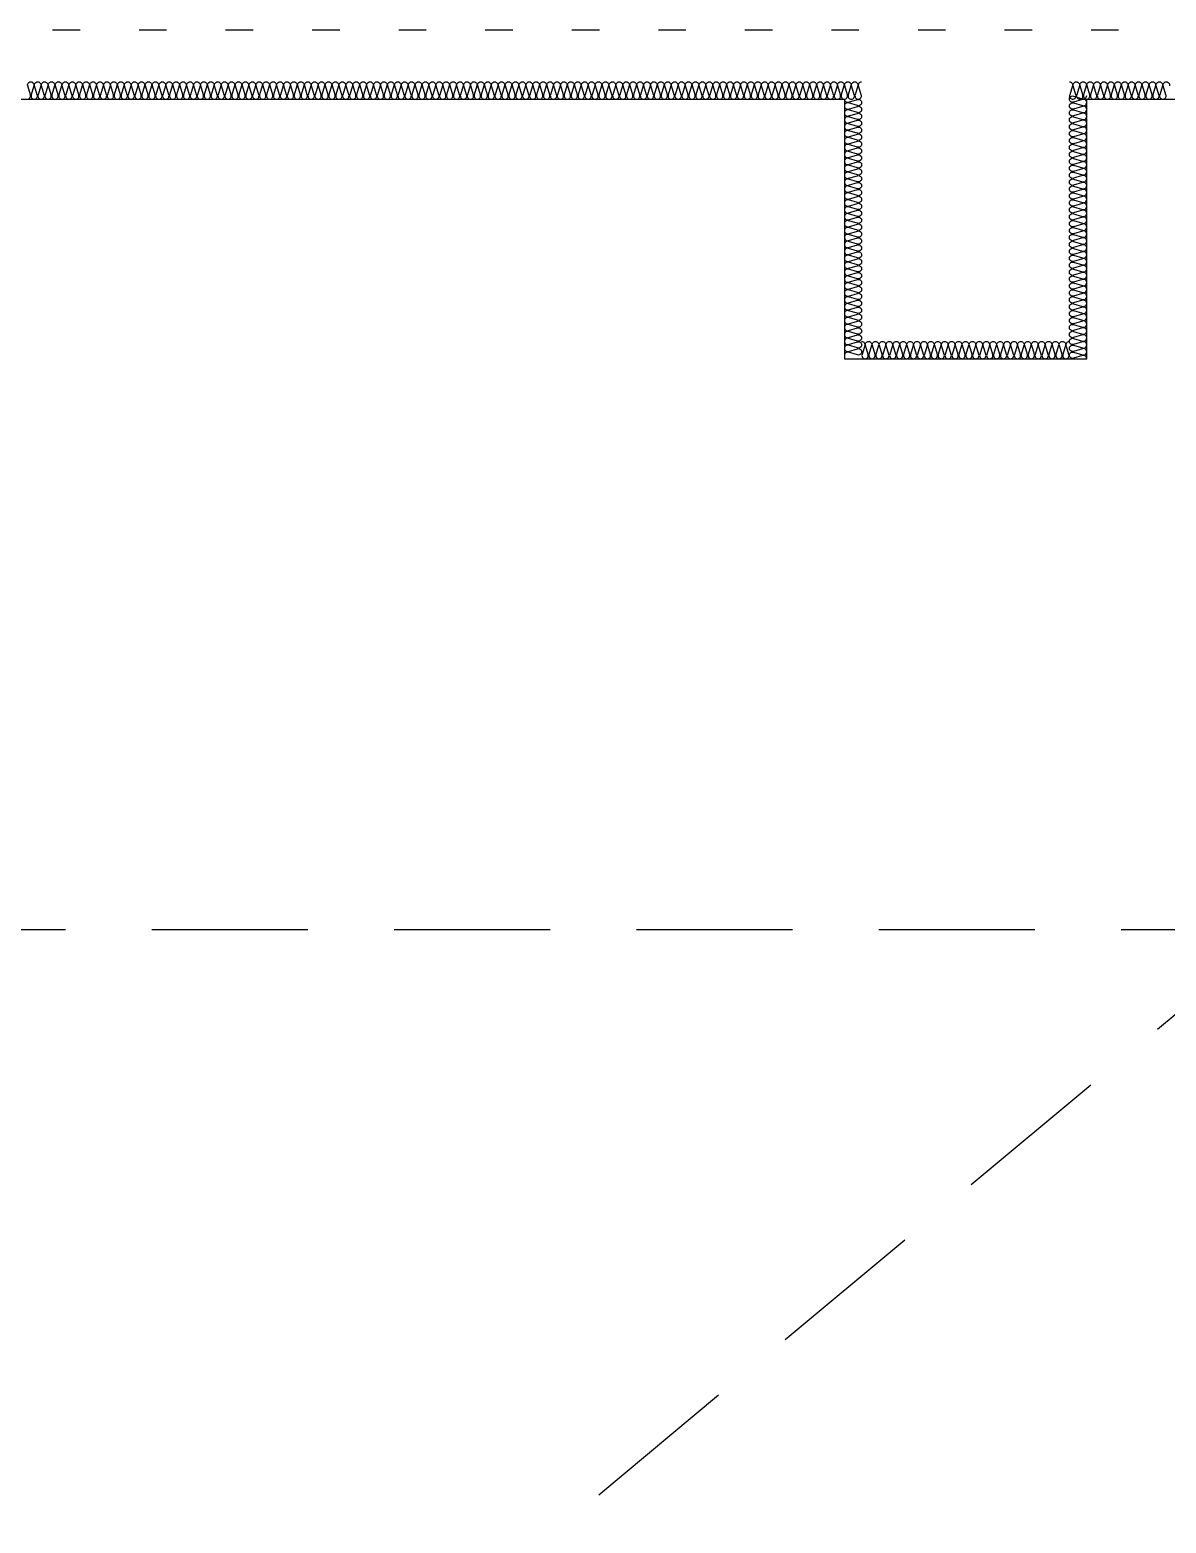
# Model space of a CAD drawing. Header units: millimetres. Extents: x 17311 to 801382, y -242618 to -104888.
# Drawn here: x 524608 to 527890, y -198593 to -194279 of the extents above; entities that cross this region are included whole.
import ezdxf

# ---------------------------------------------------------------- set-up
doc = ezdxf.new("R2010")
doc.units = ezdxf.units.MM
doc.header["$LTSCALE"] = 250
doc.linetypes.add('HID', pattern=[2.8, 1.8, -1])
for name, color, linetype in [('A-ELE-8', 8, 'Continuous'), ('GES', 7, 'Continuous'), ('ISL', 251, 'Continuous')]:
    doc.layers.add(name, color=color, linetype=linetype)

# ---------------------------------------------------------------- blocks, each defined once
blk = doc.blocks.new('*U109')
at = {"layer": 'GES', "color": 8}
for p, q in [((48325.4, 1892.5), (48404.8, 1892.5, 0)), ((48575.4, 1892.5), (48654.8, 1892.5, 0)), ((48825.4, 1892.5), (48904.8, 1892.5, 0)), ((49075.4, 1892.5), (49154.8, 1892.5, 0)), ((49325.4, 1892.5), (49404.8, 1892.5, 0)), ((49575.4, 1892.5), (49654.8, 1892.5, 0)), ((49825.4, 1892.5), (49904.8, 1892.5, 0)), ((50075.4, 1892.5), (50154.8, 1892.5, 0)), ((50325.4, 1892.5), (50404.8, 1892.5, 0)), ((50575.4, 1892.5), (50654.8, 1892.5, 0)), ((50825.4, 1892.5), (50904.8, 1892.5, 0)), ((51075.4, 1892.5), (51154.8, 1892.5, 0)), ((51325.4, 1892.5), (51404.8, 1892.5, 0))]:
    blk.add_line(p, q, dxfattribs=at)

msp = doc.modelspace()

# ---------------------------------------------------------------- linework, layer by layer
at = {"layer": 'A-ELE-8', "linetype": 'HID'}
msp.add_line((528210.7, -196879.5), (522210.7, -201879.5), dxfattribs=at)
msp.add_lwpolyline([(522210.7, -201879.5), (528210.7, -201879.5), (528210.7, -196879.5), (522210.7, -196879.5)], close=True, dxfattribs=at)
at = {"layer": 'ISL'}
for points in [[(524600.7, -194479.5, 0.509267), (524609.5, -194467.4), (524601.8, -194441.6, -1.372593), (524619.5, -194441.6), (524611.8, -194467.4, 0.509267), (524620.7, -194479.5, 0.509267), (524629.5, -194467.4), (524621.8, -194441.6, -1.372593), (524639.5, -194441.6), (524631.8, -194467.4, 0.509267), (524640.7, -194479.5, 0.509267), (524649.5, -194467.4), (524641.8, -194441.6, -1.372593), (524659.5, -194441.6), (524651.8, -194467.4, 0.509267), (524660.7, -194479.5, 0.509267), (524669.5, -194467.4), (524661.8, -194441.6, -1.372593), (524679.5, -194441.6), (524671.8, -194467.4, 0.509267), (524680.7, -194479.5, 0.509267), (524689.5, -194467.4), (524681.8, -194441.6, -1.372593), (524699.5, -194441.6), (524691.8, -194467.4, 0.509267), (524700.7, -194479.5, 0.509267), (524709.5, -194467.4), (524701.8, -194441.6, -1.372593), (524719.5, -194441.6), (524711.8, -194467.4, 0.509267), (524720.7, -194479.5, 0.509267), (524729.5, -194467.4), (524721.8, -194441.6, -1.372593), (524739.5, -194441.6), (524731.8, -194467.4, 0.509267), (524740.7, -194479.5, 0.509267), (524749.5, -194467.4), (524741.8, -194441.6, -1.372593), (524759.5, -194441.6), (524751.8, -194467.4, 0.509267), (524760.7, -194479.5, 0.509267), (524769.5, -194467.4), (524761.8, -194441.6, -1.372593), (524779.5, -194441.6), (524771.8, -194467.4, 0.509267), (524780.7, -194479.5, 0.509267), (524789.5, -194467.4), (524781.8, -194441.6, -1.372593), (524799.5, -194441.6), (524791.8, -194467.4, 0.509267), (524800.7, -194479.5, 0.509267), (524809.5, -194467.4), (524801.8, -194441.6, -1.372593), (524819.5, -194441.6), (524811.8, -194467.4, 0.509267), (524820.7, -194479.5, 0.509267), (524829.5, -194467.4), (524821.8, -194441.6, -1.372593), (524839.5, -194441.6), (524831.8, -194467.4, 0.509267), (524840.7, -194479.5, 0.509267), (524849.5, -194467.4), (524841.8, -194441.6, -1.372593), (524859.5, -194441.6), (524851.8, -194467.4, 0.509267), (524860.7, -194479.5, 0.509267), (524869.5, -194467.4), (524861.8, -194441.6, -1.372593), (524879.5, -194441.6), (524871.8, -194467.4, 0.509267), (524880.7, -194479.5, 0.509267), (524889.5, -194467.4), (524881.8, -194441.6, -1.372593), (524899.5, -194441.6), (524891.8, -194467.4, 0.509267), (524900.7, -194479.5, 0.509267), (524909.5, -194467.4), (524901.8, -194441.6, -1.372593), (524919.5, -194441.6), (524911.8, -194467.4, 0.509267), (524920.7, -194479.5, 0.509267), (524929.5, -194467.4), (524921.8, -194441.6, -1.372593), (524939.5, -194441.6), (524931.8, -194467.4, 0.509267), (524940.7, -194479.5, 0.509267), (524949.5, -194467.4), (524941.8, -194441.6, -1.372593), (524959.5, -194441.6), (524951.8, -194467.4, 0.509267), (524960.7, -194479.5, 0.509267), (524969.5, -194467.4), (524961.8, -194441.6, -1.372593), (524979.5, -194441.6), (524971.8, -194467.4, 0.509267), (524980.7, -194479.5, 0.509267), (524989.5, -194467.4), (524981.8, -194441.6, -1.372593), (524999.5, -194441.6), (524991.8, -194467.4, 0.509267), (525000.7, -194479.5, 0.509267), (525009.5, -194467.4), (525001.8, -194441.6, -1.372593), (525019.5, -194441.6), (525011.8, -194467.4, 0.509267), (525020.7, -194479.5, 0.509267), (525029.5, -194467.4), (525021.8, -194441.6, -1.372593), (525039.5, -194441.6), (525031.8, -194467.4, 0.509267), (525040.7, -194479.5, 0.509267), (525049.5, -194467.4), (525041.8, -194441.6, -1.372593), (525059.5, -194441.6), (525051.8, -194467.4, 0.509267), (525060.7, -194479.5, 0.509267), (525069.5, -194467.4), (525061.8, -194441.6, -1.372593), (525079.5, -194441.6), (525071.8, -194467.4, 0.509267), (525080.7, -194479.5, 0.509267), (525089.5, -194467.4), (525081.8, -194441.6, -1.372593), (525099.5, -194441.6), (525091.8, -194467.4, 0.509267), (525100.7, -194479.5, 0.509267), (525109.5, -194467.4), (525101.8, -194441.6, -1.372593), (525119.5, -194441.6), (525111.8, -194467.4, 0.509267), (525120.7, -194479.5, 0.509267), (525129.5, -194467.4), (525121.8, -194441.6, -1.372593), (525139.5, -194441.6), (525131.8, -194467.4, 0.509267), (525140.7, -194479.5, 0.509267), (525149.5, -194467.4), (525141.8, -194441.6, -1.372593), (525159.5, -194441.6), (525151.8, -194467.4, 0.509267), (525160.7, -194479.5, 0.509267), (525169.5, -194467.4), (525161.8, -194441.6, -1.372593), (525179.5, -194441.6), (525171.8, -194467.4, 0.509267), (525180.7, -194479.5, 0.509267), (525189.5, -194467.4), (525181.8, -194441.6, -1.372593), (525199.5, -194441.6), (525191.8, -194467.4, 0.509267), (525200.7, -194479.5, 0.509267), (525209.5, -194467.4), (525201.8, -194441.6, -1.372593), (525219.5, -194441.6), (525211.8, -194467.4, 0.509267), (525220.7, -194479.5, 0.509267), (525229.5, -194467.4), (525221.8, -194441.6, -1.372593), (525239.5, -194441.6), (525231.8, -194467.4, 0.509267), (525240.7, -194479.5, 0.509267), (525249.5, -194467.4), (525241.8, -194441.6, -1.372593), (525259.5, -194441.6), (525251.8, -194467.4, 0.509267), (525260.7, -194479.5, 0.509267), (525269.5, -194467.4), (525261.8, -194441.6, -1.372593), (525279.5, -194441.6), (525271.8, -194467.4, 0.509267), (525280.7, -194479.5, 0.509267), (525289.5, -194467.4), (525281.8, -194441.6, -1.372593), (525299.5, -194441.6), (525291.8, -194467.4, 0.509267), (525300.7, -194479.5, 0.509267), (525309.5, -194467.4), (525301.8, -194441.6, -1.372593), (525319.5, -194441.6), (525311.8, -194467.4, 0.509267), (525320.7, -194479.5, 0.509267), (525329.5, -194467.4), (525321.8, -194441.6, -1.372593), (525339.5, -194441.6), (525331.8, -194467.4, 0.509267), (525340.7, -194479.5, 0.509267), (525349.5, -194467.4), (525341.8, -194441.6, -1.372593), (525359.5, -194441.6), (525351.8, -194467.4, 0.509267), (525360.7, -194479.5, 0.509267), (525369.5, -194467.4), (525361.8, -194441.6, -1.372593), (525379.5, -194441.6), (525371.8, -194467.4, 0.509267), (525380.7, -194479.5, 0.509267), (525389.5, -194467.4), (525381.8, -194441.6, -1.372593), (525399.5, -194441.6), (525391.8, -194467.4, 0.509267), (525400.7, -194479.5, 0.509267), (525409.5, -194467.4), (525401.8, -194441.6, -1.372593), (525419.5, -194441.6), (525411.8, -194467.4, 0.509267), (525420.7, -194479.5, 0.509267), (525429.5, -194467.4), (525421.8, -194441.6, -1.372593), (525439.5, -194441.6), (525431.8, -194467.4, 0.509267), (525440.7, -194479.5, 0.509267), (525449.5, -194467.4), (525441.8, -194441.6, -1.372593), (525459.5, -194441.6), (525451.8, -194467.4, 0.509267), (525460.7, -194479.5, 0.509267), (525469.5, -194467.4), (525461.8, -194441.6, -1.372593), (525479.5, -194441.6), (525471.8, -194467.4, 0.509267), (525480.7, -194479.5, 0.509267), (525489.5, -194467.4), (525481.8, -194441.6, -1.372593), (525499.5, -194441.6), (525491.8, -194467.4, 0.509267), (525500.7, -194479.5, 0.509267), (525509.5, -194467.4), (525501.8, -194441.6, -1.372593), (525519.5, -194441.6), (525511.8, -194467.4, 0.509267), (525520.7, -194479.5, 0.509267), (525529.5, -194467.4), (525521.8, -194441.6, -1.372593), (525539.5, -194441.6), (525531.8, -194467.4, 0.509267), (525540.7, -194479.5, 0.509267), (525549.5, -194467.4), (525541.8, -194441.6, -1.372593), (525559.5, -194441.6), (525551.8, -194467.4, 0.509267), (525560.7, -194479.5, 0.509267), (525569.5, -194467.4), (525561.8, -194441.6, -1.372593), (525579.5, -194441.6), (525571.8, -194467.4, 0.509267), (525580.7, -194479.5, 0.509267), (525589.5, -194467.4), (525581.8, -194441.6, -1.372593), (525599.5, -194441.6), (525591.8, -194467.4, 0.509267), (525600.7, -194479.5, 0.509267), (525609.5, -194467.4), (525601.8, -194441.6, -1.372593), (525619.5, -194441.6), (525611.8, -194467.4, 0.509267), (525620.7, -194479.5, 0.509267), (525629.5, -194467.4), (525621.8, -194441.6, -1.372593), (525639.5, -194441.6), (525631.8, -194467.4, 0.509267), (525640.7, -194479.5, 0.509267), (525649.5, -194467.4), (525641.8, -194441.6, -1.372593), (525659.5, -194441.6), (525651.8, -194467.4, 0.509267), (525660.7, -194479.5, 0.509267), (525669.5, -194467.4), (525661.8, -194441.6, -1.372593), (525679.5, -194441.6), (525671.8, -194467.4, 0.509267), (525680.7, -194479.5, 0.509267), (525689.5, -194467.4), (525681.8, -194441.6, -1.372593), (525699.5, -194441.6), (525691.8, -194467.4, 0.509267), (525700.7, -194479.5, 0.509267), (525709.5, -194467.4), (525701.8, -194441.6, -1.372593), (525719.5, -194441.6), (525711.8, -194467.4, 0.509267), (525720.7, -194479.5, 0.509267), (525729.5, -194467.4), (525721.8, -194441.6, -1.372593), (525739.5, -194441.6), (525731.8, -194467.4, 0.509267), (525740.7, -194479.5, 0.509267), (525749.5, -194467.4), (525741.8, -194441.6, -1.372593), (525759.5, -194441.6), (525751.8, -194467.4, 0.509267), (525760.7, -194479.5, 0.509267), (525769.5, -194467.4), (525761.8, -194441.6, -1.372593), (525779.5, -194441.6), (525771.8, -194467.4, 0.509267), (525780.7, -194479.5, 0.509267), (525789.5, -194467.4), (525781.8, -194441.6, -1.372593), (525799.5, -194441.6), (525791.8, -194467.4, 0.509267), (525800.7, -194479.5, 0.509267), (525809.5, -194467.4), (525801.8, -194441.6, -1.372593), (525819.5, -194441.6), (525811.8, -194467.4, 0.509267), (525820.7, -194479.5, 0.509267), (525829.5, -194467.4), (525821.8, -194441.6, -1.372593), (525839.5, -194441.6), (525831.8, -194467.4, 0.509267), (525840.7, -194479.5, 0.509267), (525849.5, -194467.4), (525841.8, -194441.6, -1.372593), (525859.5, -194441.6), (525851.8, -194467.4, 0.509267), (525860.7, -194479.5, 0.509267), (525869.5, -194467.4), (525861.8, -194441.6, -1.372593), (525879.5, -194441.6), (525871.8, -194467.4, 0.509267), (525880.7, -194479.5, 0.509267), (525889.5, -194467.4), (525881.8, -194441.6, -1.372593), (525899.5, -194441.6), (525891.8, -194467.4, 0.509267), (525900.7, -194479.5, 0.509267), (525909.5, -194467.4), (525901.8, -194441.6, -1.372593), (525919.5, -194441.6), (525911.8, -194467.4, 0.509267), (525920.7, -194479.5, 0.509267), (525929.5, -194467.4), (525921.8, -194441.6, -1.372593), (525939.5, -194441.6), (525931.8, -194467.4, 0.509267), (525940.7, -194479.5, 0.509267), (525949.5, -194467.4), (525941.8, -194441.6, -1.372593), (525959.5, -194441.6), (525951.8, -194467.4, 0.509267), (525960.7, -194479.5, 0.509267), (525969.5, -194467.4), (525961.8, -194441.6, -1.372593), (525979.5, -194441.6), (525971.8, -194467.4, 0.509267), (525980.7, -194479.5, 0.509267), (525989.5, -194467.4), (525981.8, -194441.6, -1.372593), (525999.5, -194441.6), (525991.8, -194467.4, 0.509267), (526000.7, -194479.5, 0.509267), (526009.5, -194467.4), (526001.8, -194441.6, -1.372593), (526019.5, -194441.6), (526011.8, -194467.4, 0.509267), (526020.7, -194479.5, 0.509267), (526029.5, -194467.4), (526021.8, -194441.6, -1.372593), (526039.5, -194441.6), (526031.8, -194467.4, 0.509267), (526040.7, -194479.5, 0.509267), (526049.5, -194467.4), (526041.8, -194441.6, -1.372593), (526059.5, -194441.6), (526051.8, -194467.4, 0.509267), (526060.7, -194479.5, 0.509267), (526069.5, -194467.4), (526061.8, -194441.6, -1.372593), (526079.5, -194441.6), (526071.8, -194467.4, 0.509267), (526080.7, -194479.5, 0.509267), (526089.5, -194467.4), (526081.8, -194441.6, -1.372593), (526099.5, -194441.6), (526091.8, -194467.4, 0.509267), (526100.7, -194479.5, 0.509267), (526109.5, -194467.4), (526101.8, -194441.6, -1.372593), (526119.5, -194441.6), (526111.8, -194467.4, 0.509267), (526120.7, -194479.5, 0.509267), (526129.5, -194467.4), (526121.8, -194441.6, -1.372593), (526139.5, -194441.6), (526131.8, -194467.4, 0.509267), (526140.7, -194479.5, 0.509267), (526149.5, -194467.4), (526141.8, -194441.6, -1.372593), (526159.5, -194441.6), (526151.8, -194467.4, 0.509267), (526160.7, -194479.5, 0.509267), (526169.5, -194467.4), (526161.8, -194441.6, -1.372593), (526179.5, -194441.6), (526171.8, -194467.4, 0.509267), (526180.7, -194479.5, 0.509267), (526189.5, -194467.4), (526181.8, -194441.6, -1.372593), (526199.5, -194441.6), (526191.8, -194467.4, 0.509267), (526200.7, -194479.5, 0.509267), (526209.5, -194467.4), (526201.8, -194441.6, -1.372593), (526219.5, -194441.6), (526211.8, -194467.4, 0.509267), (526220.7, -194479.5, 0.509267), (526229.5, -194467.4), (526221.8, -194441.6, -1.372593), (526239.5, -194441.6), (526231.8, -194467.4, 0.509267), (526240.7, -194479.5, 0.509267), (526249.5, -194467.4), (526241.8, -194441.6, -1.372593), (526259.5, -194441.6), (526251.8, -194467.4, 0.509267), (526260.7, -194479.5, 0.509267), (526269.5, -194467.4), (526261.8, -194441.6, -1.372593), (526279.5, -194441.6), (526271.8, -194467.4, 0.509267), (526280.7, -194479.5, 0.509267), (526289.5, -194467.4), (526281.8, -194441.6, -1.372593), (526299.5, -194441.6), (526291.8, -194467.4, 0.509267), (526300.7, -194479.5, 0.509267), (526309.5, -194467.4), (526301.8, -194441.6, -1.372593), (526319.5, -194441.6), (526311.8, -194467.4, 0.509267), (526320.7, -194479.5, 0.509267), (526329.5, -194467.4), (526321.8, -194441.6, -1.372593), (526339.5, -194441.6), (526331.8, -194467.4, 0.509267), (526340.7, -194479.5, 0.509267), (526349.5, -194467.4), (526341.8, -194441.6, -1.372593), (526359.5, -194441.6), (526351.8, -194467.4, 0.509267), (526360.7, -194479.5, 0.509267), (526369.5, -194467.4), (526361.8, -194441.6, -1.372593), (526379.5, -194441.6), (526371.8, -194467.4, 0.509267), (526380.7, -194479.5, 0.509267), (526389.5, -194467.4), (526381.8, -194441.6, -1.372593), (526399.5, -194441.6), (526391.8, -194467.4, 0.509267), (526400.7, -194479.5, 0.509267), (526409.5, -194467.4), (526401.8, -194441.6, -1.372593), (526419.5, -194441.6), (526411.8, -194467.4, 0.509267), (526420.7, -194479.5, 0.509267), (526429.5, -194467.4), (526421.8, -194441.6, -1.372593), (526439.5, -194441.6), (526431.8, -194467.4, 0.509267), (526440.7, -194479.5, 0.509267), (526449.5, -194467.4), (526441.8, -194441.6, -1.372593), (526459.5, -194441.6), (526451.8, -194467.4, 0.509267), (526460.7, -194479.5, 0.509267), (526469.5, -194467.4), (526461.8, -194441.6, -1.372593), (526479.5, -194441.6), (526471.8, -194467.4, 0.509267), (526480.7, -194479.5, 0.509267), (526489.5, -194467.4), (526481.8, -194441.6, -1.372593), (526499.5, -194441.6), (526491.8, -194467.4, 0.509267), (526500.7, -194479.5, 0.509267), (526509.5, -194467.4), (526501.8, -194441.6, -1.372593), (526519.5, -194441.6), (526511.8, -194467.4, 0.509267), (526520.7, -194479.5, 0.509267), (526529.5, -194467.4), (526521.8, -194441.6, -1.372593), (526539.5, -194441.6), (526531.8, -194467.4, 0.509267), (526540.7, -194479.5, 0.509267), (526549.5, -194467.4), (526541.8, -194441.6, -1.372593), (526559.5, -194441.6), (526551.8, -194467.4, 0.509267), (526560.7, -194479.5, 0.509267), (526569.5, -194467.4), (526561.8, -194441.6, -1.372593), (526579.5, -194441.6), (526571.8, -194467.4, 0.509267), (526580.7, -194479.5, 0.509267), (526589.5, -194467.4), (526581.8, -194441.6, -1.372593), (526599.5, -194441.6), (526591.8, -194467.4, 0.509267), (526600.7, -194479.5, 0.509267), (526609.5, -194467.4), (526601.8, -194441.6, -1.372593), (526619.5, -194441.6), (526611.8, -194467.4, 0.509267), (526620.7, -194479.5, 0.509267), (526629.5, -194467.4), (526621.8, -194441.6, -1.372593), (526639.5, -194441.6), (526631.8, -194467.4, 0.509267), (526640.7, -194479.5, 0.509267), (526649.5, -194467.4), (526641.8, -194441.6, -1.372593), (526659.5, -194441.6), (526651.8, -194467.4, 0.509267), (526660.7, -194479.5, 0.509267), (526669.5, -194467.4), (526661.8, -194441.6, -1.372593), (526679.5, -194441.6), (526671.8, -194467.4, 0.509267), (526680.7, -194479.5, 0.509267), (526689.5, -194467.4), (526681.8, -194441.6, -1.372593), (526699.5, -194441.6), (526691.8, -194467.4, 0.509267), (526700.7, -194479.5, 0.509267), (526709.5, -194467.4), (526701.8, -194441.6, -1.372593), (526719.5, -194441.6), (526711.8, -194467.4, 0.509267), (526720.7, -194479.5, 0.509267), (526729.5, -194467.4), (526721.8, -194441.6, -1.372593), (526739.5, -194441.6), (526731.8, -194467.4, 0.509267), (526740.7, -194479.5, 0.509267), (526749.5, -194467.4), (526741.8, -194441.6, -1.372593), (526759.5, -194441.6), (526751.8, -194467.4, 0.509267), (526760.7, -194479.5, 0.509267), (526769.5, -194467.4), (526761.8, -194441.6, -1.372593), (526779.5, -194441.6), (526771.8, -194467.4, 0.509267), (526780.7, -194479.5, 0.509267), (526789.5, -194467.4), (526781.8, -194441.6, -1.372593), (526799.5, -194441.6), (526791.8, -194467.4, 0.509267), (526800.7, -194479.5, 0.509267), (526809.5, -194467.4), (526801.8, -194441.6, -1.372593), (526819.5, -194441.6), (526811.8, -194467.4, 0.509267), (526820.7, -194479.5, 0.509267), (526829.5, -194467.4), (526821.8, -194441.6, -1.372593), (526839.5, -194441.6), (526831.8, -194467.4, 0.509267), (526840.7, -194479.5, 0.509267), (526849.5, -194467.4), (526841.8, -194441.6, -1.372593), (526859.5, -194441.6), (526851.8, -194467.4, 0.509267), (526860.7, -194479.5, 0.509267), (526869.5, -194467.4), (526861.8, -194441.6, -1.372593), (526879.5, -194441.6), (526871.8, -194467.4, 0.509267), (526880.7, -194479.5, 0.509267), (526889.5, -194467.4), (526881.8, -194441.6, -1.372593), (526899.5, -194441.6), (526891.8, -194467.4, 0.509267), (526900.7, -194479.5, 0.509267), (526909.5, -194467.4), (526901.8, -194441.6, -1.372593), (526919.5, -194441.6), (526911.8, -194467.4, 0.509267), (526920.7, -194479.5, 0.509267), (526929.5, -194467.4), (526921.8, -194441.6, -1.372593), (526939.5, -194441.6), (526931.8, -194467.4, 0.509267), (526940.7, -194479.5, 0.509267), (526949.5, -194467.4), (526941.8, -194441.6, -1.372593), (526959.5, -194441.6), (526951.8, -194467.4, 0.509267), (526960.7, -194479.5, 0.509267), (526969.5, -194467.4), (526961.8, -194441.6, -1.372593), (526979.5, -194441.6), (526971.8, -194467.4, 0.509267), (526980.7, -194479.5, 0.509267), (526989.5, -194467.4), (526981.8, -194441.6, -1.372593), (526999.5, -194441.6), (526991.8, -194467.4, 0.509267), (527000.7, -194479.5, 0.509267), (527009.5, -194467.4), (527001.8, -194441.6, -0.508361), (527010.7, -194429.5)], [(527610.7, -194429.5, -0.509039), (527619.5, -194441.6), (527611.8, -194467.4, 0.509267), (527620.7, -194479.5, 0.509267), (527629.5, -194467.4), (527621.8, -194441.6, -1.372593), (527639.5, -194441.6), (527631.8, -194467.4, 0.509267), (527640.7, -194479.5, 0.509267), (527649.5, -194467.4), (527641.8, -194441.6, -1.372593), (527659.5, -194441.6), (527651.8, -194467.4, 0.509267), (527660.7, -194479.5, 0.509267), (527669.5, -194467.4), (527661.8, -194441.6, -1.372593), (527679.5, -194441.6), (527671.8, -194467.4, 0.509267), (527680.7, -194479.5, 0.509267), (527689.5, -194467.4), (527681.8, -194441.6, -1.372593), (527699.5, -194441.6), (527691.8, -194467.4, 0.509267), (527700.7, -194479.5, 0.509267), (527709.5, -194467.4), (527701.8, -194441.6, -1.372593), (527719.5, -194441.6), (527711.8, -194467.4, 0.509267), (527720.7, -194479.5, 0.509267), (527729.5, -194467.4), (527721.8, -194441.6, -1.372593), (527739.5, -194441.6), (527731.8, -194467.4, 0.509267), (527740.7, -194479.5, 0.509267), (527749.5, -194467.4), (527741.8, -194441.6, -1.372593), (527759.5, -194441.6), (527751.8, -194467.4, 0.509267), (527760.7, -194479.5, 0.509267), (527769.5, -194467.4), (527761.8, -194441.6, -1.372593), (527779.5, -194441.6), (527771.8, -194467.4, 0.509267), (527780.7, -194479.5, 0.509267), (527789.5, -194467.4), (527781.8, -194441.6, -1.372593), (527799.5, -194441.6), (527791.8, -194467.4, 0.509267), (527800.7, -194479.5, 0.509267), (527809.5, -194467.4), (527801.8, -194441.6, -1.372593), (527819.5, -194441.6), (527811.8, -194467.4, 0.509267), (527820.7, -194479.5, 0.509267), (527829.5, -194467.4), (527821.8, -194441.6, -1.372593), (527839.5, -194441.6), (527831.8, -194467.4, 0.509267), (527840.7, -194479.5, 0.509267), (527849.5, -194467.4), (527841.8, -194441.6, -1.372593), (527859.5, -194441.6), (527851.8, -194467.4, 0.509267), (527860.7, -194479.5, 0.509267), (527869.5, -194467.4), (527861.8, -194441.6, -1.372593), (527879.5, -194441.6), (527871.8, -194467.4, 0.509267), (527880.7, -194479.5, 0.509267), (527889.5, -194467.4), (527881.8, -194441.6, -1.372593), (527899.5, -194441.6)], [(526960.7, -194479.5, 0.509267), (526972.8, -194488.3), (526998.5, -194480.7, -1.372593), (526998.5, -194498.3), (526972.8, -194490.7, 0.509267), (526960.7, -194499.5, 0.509267), (526972.8, -194508.3), (526998.5, -194500.7, -1.372593), (526998.5, -194518.3), (526972.8, -194510.7, 0.509267), (526960.7, -194519.5, 0.509267), (526972.8, -194528.3), (526998.5, -194520.7, -1.372593), (526998.5, -194538.3), (526972.8, -194530.7, 0.509267), (526960.7, -194539.5, 0.509267), (526972.8, -194548.3), (526998.5, -194540.7, -1.372593), (526998.5, -194558.3), (526972.8, -194550.7, 0.509267), (526960.7, -194559.5, 0.509267), (526972.8, -194568.3), (526998.5, -194560.7, -1.372593), (526998.5, -194578.3), (526972.8, -194570.7, 0.509267), (526960.7, -194579.5, 0.509267), (526972.8, -194588.3), (526998.5, -194580.7, -1.372593), (526998.5, -194598.3), (526972.8, -194590.7, 0.509267), (526960.7, -194599.5, 0.509267), (526972.8, -194608.3), (526998.5, -194600.7, -1.372593), (526998.5, -194618.3), (526972.8, -194610.7, 0.509267), (526960.7, -194619.5, 0.509267), (526972.8, -194628.3), (526998.5, -194620.7, -1.372593), (526998.5, -194638.3), (526972.8, -194630.7, 0.509267), (526960.7, -194639.5, 0.509267), (526972.8, -194648.3), (526998.5, -194640.7, -1.372593), (526998.5, -194658.3), (526972.8, -194650.7, 0.509267), (526960.7, -194659.5, 0.509267), (526972.8, -194668.3), (526998.5, -194660.7, -1.372593), (526998.5, -194678.3), (526972.8, -194670.7, 0.509267), (526960.7, -194679.5, 0.509267), (526972.8, -194688.3), (526998.5, -194680.7, -1.372593), (526998.5, -194698.3), (526972.8, -194690.7, 0.509267), (526960.7, -194699.5, 0.509267), (526972.8, -194708.3), (526998.5, -194700.7, -1.372593), (526998.5, -194718.3), (526972.8, -194710.7, 0.509267), (526960.7, -194719.5, 0.509267), (526972.8, -194728.3), (526998.5, -194720.7, -1.372593), (526998.5, -194738.3), (526972.8, -194730.7, 0.509267), (526960.7, -194739.5, 0.509267), (526972.8, -194748.3), (526998.5, -194740.7, -1.372593), (526998.5, -194758.3), (526972.8, -194750.7, 0.509267), (526960.7, -194759.5, 0.509267), (526972.8, -194768.3), (526998.5, -194760.7, -1.372593), (526998.5, -194778.3), (526972.8, -194770.7, 0.509267), (526960.7, -194779.5, 0.509267), (526972.8, -194788.3), (526998.5, -194780.7, -1.372593), (526998.5, -194798.3), (526972.8, -194790.7, 0.509267), (526960.7, -194799.5, 0.509267), (526972.8, -194808.3), (526998.5, -194800.7, -1.372593), (526998.5, -194818.3), (526972.8, -194810.7, 0.509267), (526960.7, -194819.5, 0.509267), (526972.8, -194828.3), (526998.5, -194820.7, -1.372593), (526998.5, -194838.3), (526972.8, -194830.7, 0.509267), (526960.7, -194839.5, 0.509267), (526972.8, -194848.3), (526998.5, -194840.7, -1.372593), (526998.5, -194858.3), (526972.8, -194850.7, 0.509267), (526960.7, -194859.5, 0.509267), (526972.8, -194868.3), (526998.5, -194860.7, -1.372593), (526998.5, -194878.3), (526972.8, -194870.7, 0.509267), (526960.7, -194879.5, 0.509267), (526972.8, -194888.3), (526998.5, -194880.7, -1.372593), (526998.5, -194898.3), (526972.8, -194890.7, 0.509267), (526960.7, -194899.5, 0.509267), (526972.8, -194908.3), (526998.5, -194900.7, -1.372593), (526998.5, -194918.3), (526972.8, -194910.7, 0.509267), (526960.7, -194919.5, 0.509267), (526972.8, -194928.3), (526998.5, -194920.7, -1.372593), (526998.5, -194938.3), (526972.8, -194930.7, 0.509267), (526960.7, -194939.5, 0.509267), (526972.8, -194948.3), (526998.5, -194940.7, -1.372593), (526998.5, -194958.3), (526972.8, -194950.7, 0.509267), (526960.7, -194959.5, 0.509267), (526972.8, -194968.3), (526998.5, -194960.7, -1.372593), (526998.5, -194978.3), (526972.8, -194970.7, 0.509267), (526960.7, -194979.5, 0.509267), (526972.8, -194988.3), (526998.5, -194980.7, -1.372593), (526998.5, -194998.3), (526972.8, -194990.7, 0.509267), (526960.7, -194999.5, 0.509267), (526972.8, -195008.3), (526998.5, -195000.7, -1.372593), (526998.5, -195018.3), (526972.8, -195010.7, 0.509267), (526960.7, -195019.5, 0.509267), (526972.8, -195028.3), (526998.5, -195020.7, -1.372593), (526998.5, -195038.3), (526972.8, -195030.7, 0.509267), (526960.7, -195039.5, 0.509267), (526972.8, -195048.3), (526998.5, -195040.7, -1.372593), (526998.5, -195058.3), (526972.8, -195050.7, 0.509267), (526960.7, -195059.5, 0.509267), (526972.8, -195068.3), (526998.5, -195060.7, -1.372593), (526998.5, -195078.3), (526972.8, -195070.7, 0.509267), (526960.7, -195079.5, 0.509267), (526972.8, -195088.3), (526998.5, -195080.7, -1.372593), (526998.5, -195098.3), (526972.8, -195090.7, 0.509267), (526960.7, -195099.5, 0.509267), (526972.8, -195108.3), (526998.5, -195100.7, -1.372593), (526998.5, -195118.3), (526972.8, -195110.7, 0.509267), (526960.7, -195119.5, 0.509267), (526972.8, -195128.3), (526998.5, -195120.7, -1.372593), (526998.5, -195138.3), (526972.8, -195130.7, 0.509267), (526960.7, -195139.5, 0.509267), (526972.8, -195148.3), (526998.5, -195140.7, -1.372593), (526998.5, -195158.3), (526972.8, -195150.7, 0.509267), (526960.7, -195159.5, 0.509267), (526972.8, -195168.3), (526998.5, -195160.7, -1.372593), (526998.5, -195178.3), (526972.8, -195170.7, 0.509267), (526960.7, -195179.5, 0.509267), (526972.8, -195188.3), (526998.5, -195180.7, -1.372593), (526998.5, -195198.3), (526972.8, -195190.7, 0.509267), (526960.7, -195199.5, 0.509267), (526972.8, -195208.3), (526998.5, -195200.7, -1.372593), (526998.5, -195218.3), (526972.8, -195210.7, 0.509267), (526960.7, -195219.5)], [(527660.7, -195229.5, 0.509267), (527648.5, -195220.6), (527622.8, -195228.3, -1.372593), (527622.8, -195210.6), (527648.5, -195218.3, 0.509267), (527660.7, -195209.5, 0.509267), (527648.5, -195200.6), (527622.8, -195208.3, -1.372593), (527622.8, -195190.6), (527648.5, -195198.3, 0.509267), (527660.7, -195189.5, 0.509267), (527648.5, -195180.6), (527622.8, -195188.3, -1.372593), (527622.8, -195170.6), (527648.5, -195178.3, 0.509267), (527660.7, -195169.5, 0.509267), (527648.5, -195160.6), (527622.8, -195168.3, -1.372593), (527622.8, -195150.6), (527648.5, -195158.3, 0.509267), (527660.7, -195149.5, 0.509267), (527648.5, -195140.6), (527622.8, -195148.3, -1.372593), (527622.8, -195130.6), (527648.5, -195138.3, 0.509267), (527660.7, -195129.5, 0.509267), (527648.5, -195120.6), (527622.8, -195128.3, -1.372593), (527622.8, -195110.6), (527648.5, -195118.3, 0.509267), (527660.7, -195109.5, 0.509267), (527648.5, -195100.6), (527622.8, -195108.3, -1.372593), (527622.8, -195090.6), (527648.5, -195098.3, 0.509267), (527660.7, -195089.5, 0.509267), (527648.5, -195080.6), (527622.8, -195088.3, -1.372593), (527622.8, -195070.6), (527648.5, -195078.3, 0.509267), (527660.7, -195069.5, 0.509267), (527648.5, -195060.6), (527622.8, -195068.3, -1.372593), (527622.8, -195050.6), (527648.5, -195058.3, 0.509267), (527660.7, -195049.5, 0.509267), (527648.5, -195040.6), (527622.8, -195048.3, -1.372593), (527622.8, -195030.6), (527648.5, -195038.3, 0.509267), (527660.7, -195029.5, 0.509267), (527648.5, -195020.6), (527622.8, -195028.3, -1.372593), (527622.8, -195010.6), (527648.5, -195018.3, 0.509267), (527660.7, -195009.5, 0.509267), (527648.5, -195000.6), (527622.8, -195008.3, -1.372593), (527622.8, -194990.6), (527648.5, -194998.3, 0.509267), (527660.7, -194989.5, 0.509267), (527648.5, -194980.6), (527622.8, -194988.3, -1.372593), (527622.8, -194970.6), (527648.5, -194978.3, 0.509267), (527660.7, -194969.5, 0.509267), (527648.5, -194960.6), (527622.8, -194968.3, -1.372593), (527622.8, -194950.6), (527648.5, -194958.3, 0.509267), (527660.7, -194949.5, 0.509267), (527648.5, -194940.6), (527622.8, -194948.3, -1.372593), (527622.8, -194930.6), (527648.5, -194938.3, 0.509267), (527660.7, -194929.5, 0.509267), (527648.5, -194920.6), (527622.8, -194928.3, -1.372593), (527622.8, -194910.6), (527648.5, -194918.3, 0.509267), (527660.7, -194909.5, 0.509267), (527648.5, -194900.6), (527622.8, -194908.3, -1.372593), (527622.8, -194890.6), (527648.5, -194898.3, 0.509267), (527660.7, -194889.5, 0.509267), (527648.5, -194880.6), (527622.8, -194888.3, -1.372593), (527622.8, -194870.6), (527648.5, -194878.3, 0.509267), (527660.7, -194869.5, 0.509267), (527648.5, -194860.6), (527622.8, -194868.3, -1.372593), (527622.8, -194850.6), (527648.5, -194858.3, 0.509267), (527660.7, -194849.5, 0.509267), (527648.5, -194840.6), (527622.8, -194848.3, -1.372593), (527622.8, -194830.6), (527648.5, -194838.3, 0.509267), (527660.7, -194829.5, 0.509267), (527648.5, -194820.6), (527622.8, -194828.3, -1.372593), (527622.8, -194810.6), (527648.5, -194818.3, 0.509267), (527660.7, -194809.5, 0.509267), (527648.5, -194800.6), (527622.8, -194808.3, -1.372593), (527622.8, -194790.6), (527648.5, -194798.3, 0.509267), (527660.7, -194789.5, 0.509267), (527648.5, -194780.6), (527622.8, -194788.3, -1.372593), (527622.8, -194770.6), (527648.5, -194778.3, 0.509267), (527660.7, -194769.5, 0.509267), (527648.5, -194760.6), (527622.8, -194768.3, -1.372593), (527622.8, -194750.6), (527648.5, -194758.3, 0.509267), (527660.7, -194749.5, 0.509267), (527648.5, -194740.6), (527622.8, -194748.3, -1.372593), (527622.8, -194730.6), (527648.5, -194738.3, 0.509267), (527660.7, -194729.5, 0.509267), (527648.5, -194720.6), (527622.8, -194728.3, -1.372593), (527622.8, -194710.6), (527648.5, -194718.3, 0.509267), (527660.7, -194709.5, 0.509267), (527648.5, -194700.6), (527622.8, -194708.3, -1.372593), (527622.8, -194690.6), (527648.5, -194698.3, 0.509267), (527660.7, -194689.5, 0.509267), (527648.5, -194680.6), (527622.8, -194688.3, -1.372593), (527622.8, -194670.6), (527648.5, -194678.3, 0.509267), (527660.7, -194669.5, 0.509267), (527648.5, -194660.6), (527622.8, -194668.3, -1.372593), (527622.8, -194650.6), (527648.5, -194658.3, 0.509267), (527660.7, -194649.5, 0.509267), (527648.5, -194640.6), (527622.8, -194648.3, -1.372593), (527622.8, -194630.6), (527648.5, -194638.3, 0.509267), (527660.7, -194629.5, 0.509267), (527648.5, -194620.6), (527622.8, -194628.3, -1.372593), (527622.8, -194610.6), (527648.5, -194618.3, 0.509267), (527660.7, -194609.5, 0.509267), (527648.5, -194600.6), (527622.8, -194608.3, -1.372593), (527622.8, -194590.6), (527648.5, -194598.3, 0.509267), (527660.7, -194589.5, 0.509267), (527648.5, -194580.6), (527622.8, -194588.3, -1.372593), (527622.8, -194570.6), (527648.5, -194578.3, 0.509267), (527660.7, -194569.5, 0.509267), (527648.5, -194560.6), (527622.8, -194568.3, -1.372593), (527622.8, -194550.6), (527648.5, -194558.3, 0.509267), (527660.7, -194549.5, 0.509267), (527648.5, -194540.6), (527622.8, -194548.3, -1.372593), (527622.8, -194530.6), (527648.5, -194538.3, 0.509267), (527660.7, -194529.5, 0.509267), (527648.5, -194520.6), (527622.8, -194528.3, -1.372593), (527622.8, -194510.6), (527648.5, -194518.3, 0.509267), (527660.7, -194509.5, 0.509267), (527648.5, -194500.6), (527622.8, -194508.3, -1.372593), (527622.8, -194490.6), (527648.5, -194498.3, 0.509267), (527660.7, -194489.5, 0.509267), (527648.5, -194480.6), (527622.8, -194488.3, -1.372593), (527622.8, -194470.6), (527648.5, -194478.3, 0.509267), (527660.7, -194469.5)], [(527010.7, -195179.5, -0.509267), (527019.5, -195191.6), (527011.8, -195217.4, 1.372593), (527029.5, -195217.4), (527021.8, -195191.6, -0.509267), (527030.7, -195179.5, -0.509267), (527039.5, -195191.6), (527031.8, -195217.4, 1.372593), (527049.5, -195217.4), (527041.8, -195191.6, -0.509267), (527050.7, -195179.5, -0.509267), (527059.5, -195191.6), (527051.8, -195217.4, 1.372593), (527069.5, -195217.4), (527061.8, -195191.6, -0.509267), (527070.7, -195179.5, -0.509267), (527079.5, -195191.6), (527071.8, -195217.4, 1.372593), (527089.5, -195217.4), (527081.8, -195191.6, -0.509267), (527090.7, -195179.5, -0.509267), (527099.5, -195191.6), (527091.8, -195217.4, 1.372593), (527109.5, -195217.4), (527101.8, -195191.6, -0.509267), (527110.7, -195179.5, -0.509267), (527119.5, -195191.6), (527111.8, -195217.4, 1.372593), (527129.5, -195217.4), (527121.8, -195191.6, -0.509267), (527130.7, -195179.5, -0.509267), (527139.5, -195191.6), (527131.8, -195217.4, 1.372593), (527149.5, -195217.4), (527141.8, -195191.6, -0.509267), (527150.7, -195179.5, -0.509267), (527159.5, -195191.6), (527151.8, -195217.4, 1.372593), (527169.5, -195217.4), (527161.8, -195191.6, -0.509267), (527170.7, -195179.5, -0.509267), (527179.5, -195191.6), (527171.8, -195217.4, 1.372593), (527189.5, -195217.4), (527181.8, -195191.6, -0.509267), (527190.7, -195179.5, -0.509267), (527199.5, -195191.6), (527191.8, -195217.4, 1.372593), (527209.5, -195217.4), (527201.8, -195191.6, -0.509267), (527210.7, -195179.5, -0.509267), (527219.5, -195191.6), (527211.8, -195217.4, 1.372593), (527229.5, -195217.4), (527221.8, -195191.6, -0.509267), (527230.7, -195179.5, -0.509267), (527239.5, -195191.6), (527231.8, -195217.4, 1.372593), (527249.5, -195217.4), (527241.8, -195191.6, -0.509267), (527250.7, -195179.5, -0.509267), (527259.5, -195191.6), (527251.8, -195217.4, 1.372593), (527269.5, -195217.4), (527261.8, -195191.6, -0.509267), (527270.7, -195179.5, -0.509267), (527279.5, -195191.6), (527271.8, -195217.4, 1.372593), (527289.5, -195217.4), (527281.8, -195191.6, -0.509267), (527290.7, -195179.5, -0.509267), (527299.5, -195191.6), (527291.8, -195217.4, 1.372593), (527309.5, -195217.4), (527301.8, -195191.6, -0.509267), (527310.7, -195179.5, -0.509267), (527319.5, -195191.6), (527311.8, -195217.4, 1.372593), (527329.5, -195217.4), (527321.8, -195191.6, -0.509267), (527330.7, -195179.5, -0.509267), (527339.5, -195191.6), (527331.8, -195217.4, 1.372593), (527349.5, -195217.4), (527341.8, -195191.6, -0.509267), (527350.7, -195179.5, -0.509267), (527359.5, -195191.6), (527351.8, -195217.4, 1.372593), (527369.5, -195217.4), (527361.8, -195191.6, -0.509267), (527370.7, -195179.5, -0.509267), (527379.5, -195191.6), (527371.8, -195217.4, 1.372593), (527389.5, -195217.4), (527381.8, -195191.6, -0.509267), (527390.7, -195179.5, -0.509267), (527399.5, -195191.6), (527391.8, -195217.4, 1.372593), (527409.5, -195217.4), (527401.8, -195191.6, -0.509267), (527410.7, -195179.5, -0.509267), (527419.5, -195191.6), (527411.8, -195217.4, 1.372593), (527429.5, -195217.4), (527421.8, -195191.6, -0.509267), (527430.7, -195179.5, -0.509267), (527439.5, -195191.6), (527431.8, -195217.4, 1.372593), (527449.5, -195217.4), (527441.8, -195191.6, -0.509267), (527450.7, -195179.5, -0.509267), (527459.5, -195191.6), (527451.8, -195217.4, 1.372593), (527469.5, -195217.4), (527461.8, -195191.6, -0.509267), (527470.7, -195179.5, -0.509267), (527479.5, -195191.6), (527471.8, -195217.4, 1.372593), (527489.5, -195217.4), (527481.8, -195191.6, -0.509267), (527490.7, -195179.5, -0.509267), (527499.5, -195191.6), (527491.8, -195217.4, 1.372593), (527509.5, -195217.4), (527501.8, -195191.6, -0.509267), (527510.7, -195179.5, -0.509267), (527519.5, -195191.6), (527511.8, -195217.4, 1.372593), (527529.5, -195217.4), (527521.8, -195191.6, -0.509267), (527530.7, -195179.5, -0.509267), (527539.5, -195191.6), (527531.8, -195217.4, 1.372593), (527549.5, -195217.4), (527541.8, -195191.6, -0.509267), (527550.7, -195179.5, -0.509267), (527559.5, -195191.6), (527551.8, -195217.4, 1.372593), (527569.5, -195217.4), (527561.8, -195191.6, -0.509267), (527570.7, -195179.5, -0.509267), (527579.5, -195191.6), (527571.8, -195217.4, 1.372593), (527589.5, -195217.4), (527581.8, -195191.6, -0.509267), (527590.7, -195179.5, -0.509267), (527599.5, -195191.6), (527591.8, -195217.4, 1.372593), (527609.5, -195217.4), (527601.8, -195191.6, -0.509267), (527610.7, -195179.5)]]:
    msp.add_lwpolyline(points, format="xyb", dxfattribs=at)
msp.add_lwpolyline([(516160.7, -195089.5), (516160.7, -195229.5), (516860.7, -195229.5), (516860.7, -194479.5), (519760.7, -194479.5), (519760.7, -195229.5), (520460.7, -195229.5), (520460.7, -194479.5), (523360.7, -194479.5), (523360.7, -195229.5), (524060.7, -195229.5), (524060.7, -194479.5), (526960.7, -194479.5), (526960.7, -195229.5), (527660.7, -195229.5), (527660.7, -194479.5), (530560.7, -194479.5)], dxfattribs=at)

# ---------------------------------------------------------------- block references
at = {"layer": 'GES', "color": 2, "linetype": 'Continuous'}
msp.add_blockref('*U109', (476348.2, -196172), dxfattribs=at)

doc.saveas('drawing.dxf')
